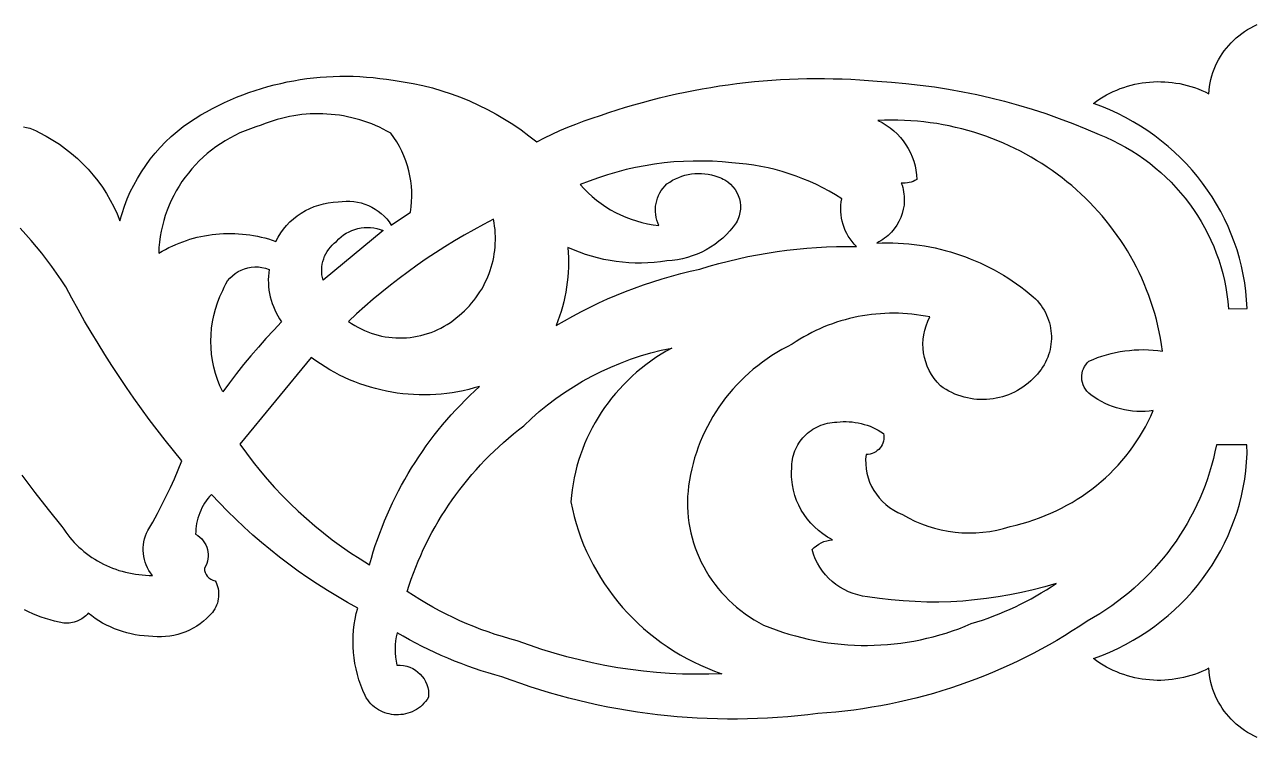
# Model space of a CAD drawing. Extents: x 3705 to 4265, y -775 to -720.
# Drawn here: x 3796.7 to 3888.8, y -774 to -720.7 of the extents above; entities that cross this region are included whole.
import ezdxf

# ---------------------------------------------------------------- set-up
doc = ezdxf.new("R2010")
doc.units = 0
doc.layers.add('CADRE', color=1, linetype='CONTINUOUS')

msp = doc.modelspace()

# ---------------------------------------------------------------- linework, layer by layer
at = {"layer": 'CADRE'}
for points in [[(3796.649, -728.389), (3796.895, -728.429), (3797.139, -728.49), (3797.379, -728.572), (3797.613, -728.675), (3797.84, -728.801), (3798.357, -729.073), (3798.858, -729.367), (3799.342, -729.682), (3799.81, -730.018), (3800.26, -730.374), (3800.692, -730.749), (3801.105, -731.143), (3801.498, -731.555), (3801.871, -731.984), (3802.224, -732.43), (3802.555, -732.891), (3802.864, -733.367), (3803.15, -733.858), (3803.413, -734.363), (3803.652, -734.881), (3803.867, -735.411), (3804.025, -734.856), (3804.208, -734.311), (3804.415, -733.776), (3804.645, -733.251), (3804.899, -732.737), (3805.175, -732.235), (3805.473, -731.746), (3805.793, -731.27), (3806.133, -730.808), (3806.495, -730.36), (3806.876, -729.928), (3807.278, -729.512), (3807.698, -729.112), (3808.137, -728.73), (3808.595, -728.366), (3809.07, -728.02), (3809.492, -727.752), (3809.919, -727.494), (3810.352, -727.248), (3810.789, -727.011), (3811.232, -726.786), (3811.68, -726.571), (3812.132, -726.367), (3812.589, -726.174), (3813.05, -725.991), (3813.514, -725.82), (3813.983, -725.66), (3814.455, -725.51), (3814.93, -725.372), (3815.409, -725.245), (3815.89, -725.129), (3816.374, -725.024), (3816.86, -724.93), (3817.349, -724.848), (3817.839, -724.777), (3818.332, -724.717), (3818.826, -724.669), (3819.321, -724.632), (3819.818, -724.607), (3820.316, -724.593), (3820.814, -724.591), (3821.313, -724.6), (3821.812, -724.621), (3822.311, -724.654), (3822.811, -724.699), (3823.31, -724.755), (3823.808, -724.823), (3824.306, -724.903), (3825.046, -725.008), (3825.779, -725.139), (3826.506, -725.295), (3827.225, -725.476), (3827.936, -725.683), (3828.638, -725.913), (3829.33, -726.169), (3830.013, -726.448), (3830.684, -726.75), (3831.344, -727.076), (3831.992, -727.426), (3832.626, -727.798), (3833.248, -728.193), (3833.854, -728.61), (3834.446, -729.049), (3835.023, -729.509), (3835.596, -729.214), (3836.176, -728.932), (3836.763, -728.664), (3837.357, -728.41), (3837.956, -728.169), (3838.562, -727.943), (3839.173, -727.731), (3839.789, -727.533), (3840.411, -727.32), (3841.036, -727.116), (3841.663, -726.92), (3842.292, -726.732), (3842.923, -726.553), (3843.557, -726.383), (3844.193, -726.221), (3844.831, -726.067), (3845.47, -725.922), (3846.112, -725.786), (3846.755, -725.658), (3847.399, -725.538), (3848.045, -725.427), (3848.693, -725.325), (3849.342, -725.231), (3849.992, -725.146), (3850.643, -725.07), (3851.296, -725.002), (3851.949, -724.943), (3852.603, -724.892), (3853.258, -724.85), (3853.914, -724.817), (3854.57, -724.793), (3855.227, -724.777), (3855.884, -724.769), (3856.541, -724.771), (3857.199, -724.781), (3857.857, -724.8), (3858.515, -724.828), (3859.172, -724.864), (3859.83, -724.91), (3860.487, -724.964), (3861.561, -725.036), (3862.632, -725.132), (3863.699, -725.253), (3864.763, -725.397), (3865.822, -725.564), (3866.877, -725.755), (3867.926, -725.97), (3868.97, -726.208), (3870.008, -726.469), (3871.039, -726.754), (3872.064, -727.061), (3873.081, -727.392), (3874.091, -727.745), (3875.093, -728.121), (3876.086, -728.52), (3877.071, -728.941), (3877.583, -729.158), (3878.084, -729.391), (3878.574, -729.639), (3879.053, -729.903), (3879.521, -730.183), (3879.977, -730.476), (3880.42, -730.784), (3880.852, -731.106), (3881.27, -731.441), (3881.676, -731.79), (3882.068, -732.151), (3882.447, -732.524), (3882.812, -732.91), (3883.163, -733.307), (3883.499, -733.715), (3883.821, -734.134), (3884.128, -734.563), (3884.419, -735.002), (3884.695, -735.451), (3884.955, -735.909), (3885.199, -736.376), (3885.427, -736.851), (3885.638, -737.334), (3885.832, -737.826), (3886.009, -738.324), (3886.168, -738.829), (3886.31, -739.341), (3886.433, -739.859), (3886.538, -740.383), (3886.624, -740.912), (3886.691, -741.446), (3886.739, -741.985), (3888.136, -741.961), (3888.1, -741.317), (3888.039, -740.678), (3887.954, -740.045), (3887.845, -739.419), (3887.713, -738.8), (3887.557, -738.188), (3887.378, -737.584), (3887.177, -736.989), (3886.954, -736.403), (3886.71, -735.826), (3886.444, -735.259), (3886.157, -734.703), (3885.85, -734.159), (3885.522, -733.626), (3885.175, -733.105), (3884.809, -732.597), (3884.424, -732.102), (3884.02, -731.621), (3883.599, -731.154), (3883.159, -730.702), (3882.702, -730.265), (3882.229, -729.844), (3881.738, -729.44), (3881.232, -729.052), (3880.71, -728.682), (3880.172, -728.33), (3879.62, -727.997), (3879.053, -727.682), (3878.471, -727.387), (3877.876, -727.112), (3877.268, -726.857), (3876.646, -726.624), (3876.881, -726.454), (3877.12, -726.293), (3877.364, -726.141), (3877.613, -725.999), (3877.866, -725.867), (3878.123, -725.743), (3878.383, -725.629), (3878.647, -725.524), (3878.914, -725.429), (3879.184, -725.344), (3879.456, -725.268), (3879.73, -725.201), (3880.006, -725.144), (3880.285, -725.096), (3880.564, -725.058), (3880.845, -725.03), (3881.126, -725.011), (3881.408, -725.002), (3881.69, -725.003), (3881.973, -725.013), (3882.255, -725.033), (3882.537, -725.063), (3882.817, -725.103), (3883.097, -725.152), (3883.376, -725.212), (3883.652, -725.281), (3883.927, -725.36), (3884.2, -725.449), (3884.47, -725.547), (3884.738, -725.656), (3885.002, -725.775), (3885.263, -725.903), (3885.285, -725.63), (3885.318, -725.361), (3885.364, -725.095), (3885.422, -724.833), (3885.491, -724.575), (3885.571, -724.322), (3885.663, -724.073), (3885.765, -723.83), (3885.878, -723.592), (3886.001, -723.36), (3886.134, -723.133), (3886.276, -722.913), (3886.428, -722.699), (3886.589, -722.492), (3886.759, -722.292), (3886.938, -722.099), (3887.125, -721.914), (3887.32, -721.736), (3887.522, -721.567), (3887.733, -721.406), (3887.95, -721.254), (3888.175, -721.11), (3888.407, -720.976), (3888.644, -720.851), (3888.889, -720.736)], [(3796.546, -754.428), (3797.518, -755.72), (3798.513, -756.997), (3799.531, -758.257), (3799.668, -758.47), (3799.812, -758.677), (3799.962, -758.879), (3800.118, -759.075), (3800.281, -759.265), (3800.449, -759.45), (3800.623, -759.629), (3800.803, -759.802), (3800.987, -759.968), (3801.177, -760.129), (3801.372, -760.284), (3801.572, -760.432), (3801.776, -760.573), (3801.985, -760.709), (3802.198, -760.837), (3802.416, -760.959), (3802.637, -761.074), (3802.862, -761.182), (3803.09, -761.283), (3803.322, -761.377), (3803.557, -761.464), (3803.795, -761.543), (3804.036, -761.616), (3804.28, -761.68), (3804.526, -761.737), (3804.775, -761.787), (3805.026, -761.828), (3805.279, -761.862), (3805.533, -761.888), (3805.79, -761.906), (3806.047, -761.916), (3806.306, -761.917), (3806.165, -761.734), (3806.04, -761.543), (3805.93, -761.346), (3805.835, -761.142), (3805.757, -760.934), (3805.695, -760.721), (3805.648, -760.505), (3805.618, -760.286), (3805.604, -760.066), (3805.606, -759.846), (3805.625, -759.625), (3805.66, -759.406), (3805.711, -759.189), (3805.779, -758.974), (3805.864, -758.763), (3805.966, -758.557), (3806.328, -757.929), (3806.677, -757.294), (3807.012, -756.652), (3807.334, -756.004), (3807.642, -755.35), (3807.937, -754.69), (3808.218, -754.024), (3808.485, -753.353), (3807.865, -752.59), (3807.255, -751.821), (3806.655, -751.044), (3806.065, -750.259), (3805.485, -749.468), (3804.916, -748.67), (3804.358, -747.866), (3803.81, -747.054), (3803.273, -746.236), (3802.746, -745.411), (3802.23, -744.58), (3801.725, -743.743), (3801.231, -742.899), (3800.747, -742.049), (3800.275, -741.194), (3799.814, -740.332), (3799.475, -739.819), (3799.126, -739.312), (3798.767, -738.813), (3798.398, -738.32), (3798.02, -737.835), (3797.632, -737.357), (3797.235, -736.886), (3796.829, -736.423), (3796.414, -735.967)], [(3888.889, -774.033), (3888.644, -773.918), (3888.407, -773.793), (3888.175, -773.659), (3887.95, -773.516), (3887.733, -773.364), (3887.522, -773.203), (3887.32, -773.033), (3887.125, -772.856), (3886.938, -772.671), (3886.759, -772.478), (3886.589, -772.278), (3886.428, -772.07), (3886.276, -771.857), (3886.134, -771.636), (3886.001, -771.41), (3885.878, -771.177), (3885.765, -770.939), (3885.663, -770.696), (3885.571, -770.448), (3885.491, -770.194), (3885.422, -769.937), (3885.364, -769.675), (3885.318, -769.409), (3885.285, -769.139), (3885.263, -768.866), (3885.002, -768.995), (3884.738, -769.113), (3884.47, -769.222), (3884.2, -769.321), (3883.927, -769.41), (3883.652, -769.489), (3883.376, -769.558), (3883.097, -769.617), (3882.817, -769.667), (3882.537, -769.706), (3882.255, -769.736), (3881.973, -769.756), (3881.69, -769.767), (3881.408, -769.767), (3881.126, -769.758), (3880.845, -769.74), (3880.564, -769.711), (3880.285, -769.673), (3880.006, -769.626), (3879.73, -769.569), (3879.456, -769.502), (3879.184, -769.426), (3878.914, -769.34), (3878.647, -769.245), (3878.383, -769.14), (3878.123, -769.026), (3877.866, -768.903), (3877.613, -768.77), (3877.364, -768.628), (3877.12, -768.477), (3876.881, -768.316), (3876.646, -768.146), (3877.268, -767.912), (3877.876, -767.658), (3878.471, -767.383), (3879.053, -767.088), (3879.62, -766.773), (3880.172, -766.439), (3880.71, -766.087), (3881.232, -765.717), (3881.738, -765.33), (3882.229, -764.925), (3882.702, -764.504), (3883.159, -764.068), (3883.599, -763.616), (3884.02, -763.149), (3884.424, -762.668), (3884.809, -762.173), (3885.175, -761.665), (3885.522, -761.144), (3885.85, -760.611), (3886.157, -760.066), (3886.444, -759.51), (3886.71, -758.944), (3886.954, -758.367), (3887.177, -757.781), (3887.378, -757.185), (3887.557, -756.582), (3887.713, -755.97), (3887.845, -755.35), (3887.954, -754.724), (3888.039, -754.091), (3888.1, -753.453), (3888.136, -752.808), (3888.122, -752.158), (3885.835, -752.158), (3885.73, -752.677), (3885.609, -753.191), (3885.475, -753.701), (3885.327, -754.205), (3885.165, -754.704), (3884.989, -755.198), (3884.8, -755.686), (3884.597, -756.168), (3884.381, -756.644), (3884.153, -757.113), (3883.911, -757.576), (3883.657, -758.032), (3883.39, -758.481), (3883.111, -758.922), (3882.82, -759.356), (3882.517, -759.782), (3882.202, -760.2), (3881.875, -760.609), (3881.537, -761.01), (3881.188, -761.403), (3880.828, -761.786), (3880.456, -762.16), (3880.074, -762.524), (3879.682, -762.879), (3879.279, -763.224), (3878.866, -763.558), (3878.443, -763.882), (3878.01, -764.196), (3877.567, -764.498), (3877.115, -764.79), (3876.653, -765.069), (3876.182, -765.338), (3875.623, -765.712), (3875.058, -766.077), (3874.487, -766.432), (3873.91, -766.777), (3873.328, -767.112), (3872.74, -767.437), (3872.147, -767.753), (3871.549, -768.058), (3870.947, -768.353), (3870.339, -768.638), (3869.727, -768.913), (3869.11, -769.178), (3868.489, -769.432), (3867.863, -769.677), (3867.234, -769.91), (3866.6, -770.134), (3865.963, -770.347), (3865.322, -770.549), (3864.677, -770.741), (3864.029, -770.922), (3863.378, -771.093), (3862.723, -771.253), (3862.066, -771.402), (3861.406, -771.541), (3860.743, -771.668), (3860.077, -771.785), (3859.409, -771.891), (3858.739, -771.986), (3858.066, -772.069), (3857.392, -772.142), (3856.715, -772.204), (3856.037, -772.254), (3855.288, -772.346), (3854.538, -772.427), (3853.788, -772.495), (3853.037, -772.553), (3852.286, -772.598), (3851.535, -772.632), (3850.783, -772.655), (3850.032, -772.665), (3849.281, -772.665), (3848.531, -772.652), (3847.781, -772.629), (3847.032, -772.593), (3846.284, -772.547), (3845.537, -772.488), (3844.791, -772.419), (3844.046, -772.338), (3843.303, -772.245), (3842.561, -772.141), (3841.821, -772.026), (3841.083, -771.899), (3840.346, -771.761), (3839.612, -771.612), (3838.88, -771.452), (3838.151, -771.28), (3837.424, -771.096), (3836.7, -770.902), (3835.979, -770.696), (3835.26, -770.479), (3834.545, -770.251), (3833.833, -770.012), (3833.124, -769.761), (3832.419, -769.499), (3831.904, -769.357), (3831.391, -769.206), (3830.882, -769.047), (3830.375, -768.878), (3829.872, -768.702), (3829.372, -768.516), (3828.876, -768.323), (3828.384, -768.12), (3827.895, -767.91), (3827.41, -767.691), (3826.929, -767.464), (3826.453, -767.228), (3825.98, -766.985), (3825.512, -766.733), (3825.048, -766.473), (3824.589, -766.205), (3824.525, -766.506), (3824.479, -766.808), (3824.45, -767.112), (3824.438, -767.417), (3824.444, -767.722), (3824.468, -768.026), (3824.508, -768.329), (3824.567, -768.631), (3824.822, -768.632), (3825.07, -768.659), (3825.309, -768.712), (3825.537, -768.789), (3825.754, -768.888), (3825.957, -769.007), (3826.146, -769.146), (3826.318, -769.303), (3826.473, -769.476), (3826.608, -769.665), (3826.723, -769.866), (3826.816, -770.08), (3826.885, -770.304), (3826.929, -770.538), (3826.947, -770.779), (3826.937, -771.025), (3826.833, -771.19), (3826.72, -771.344), (3826.598, -771.486), (3826.468, -771.618), (3826.331, -771.738), (3826.188, -771.848), (3826.038, -771.947), (3825.883, -772.034), (3825.724, -772.111), (3825.56, -772.177), (3825.393, -772.232), (3825.223, -772.276), (3825.05, -772.31), (3824.876, -772.332), (3824.702, -772.344), (3824.527, -772.345), (3824.352, -772.335), (3824.178, -772.314), (3824.005, -772.283), (3823.835, -772.241), (3823.668, -772.188), (3823.504, -772.124), (3823.344, -772.05), (3823.189, -771.965), (3823.039, -771.87), (3822.895, -771.763), (3822.758, -771.647), (3822.628, -771.519), (3822.505, -771.381), (3822.392, -771.232), (3822.287, -771.073), (3822.192, -770.904), (3822.021, -770.515), (3821.869, -770.122), (3821.734, -769.723), (3821.618, -769.321), (3821.519, -768.914), (3821.439, -768.505), (3821.377, -768.092), (3821.333, -767.678), (3821.308, -767.263), (3821.3, -766.846), (3821.311, -766.429), (3821.341, -766.013), (3821.389, -765.597), (3821.455, -765.183), (3821.54, -764.771), (3821.644, -764.361), (3820.877, -763.938), (3820.121, -763.5), (3819.375, -763.047), (3818.639, -762.579), (3817.914, -762.096), (3817.2, -761.598), (3816.497, -761.087), (3815.806, -760.561), (3815.126, -760.021), (3814.458, -759.467), (3813.801, -758.9), (3813.158, -758.32), (3812.526, -757.726), (3811.908, -757.119), (3811.302, -756.499), (3810.709, -755.866), (3810.57, -756.022), (3810.44, -756.183), (3810.317, -756.35), (3810.203, -756.521), (3810.097, -756.696), (3810, -756.876), (3809.911, -757.06), (3809.832, -757.248), (3809.761, -757.439), (3809.699, -757.633), (3809.647, -757.829), (3809.604, -758.028), (3809.571, -758.229), (3809.547, -758.432), (3809.533, -758.637), (3809.528, -758.843), (3809.694, -758.946), (3809.844, -759.063), (3809.98, -759.192), (3810.099, -759.332), (3810.203, -759.481), (3810.29, -759.639), (3810.36, -759.804), (3810.413, -759.975), (3810.449, -760.149), (3810.467, -760.327), (3810.467, -760.506), (3810.448, -760.685), (3810.411, -760.863), (3810.354, -761.038), (3810.278, -761.21), (3810.181, -761.376), (3810.183, -761.462), (3810.192, -761.546), (3810.209, -761.628), (3810.234, -761.707), (3810.303, -761.856), (3810.398, -761.99), (3810.515, -762.106), (3810.653, -762.201), (3810.808, -762.272), (3810.891, -762.297), (3810.978, -762.315), (3811.051, -762.46), (3811.113, -762.608), (3811.162, -762.758), (3811.201, -762.911), (3811.228, -763.065), (3811.243, -763.22), (3811.247, -763.376), (3811.24, -763.531), (3811.221, -763.685), (3811.191, -763.838), (3811.15, -763.989), (3811.097, -764.137), (3811.034, -764.282), (3810.959, -764.422), (3810.873, -764.559), (3810.777, -764.69), (3810.57, -764.926), (3810.35, -765.148), (3810.118, -765.354), (3809.873, -765.545), (3809.617, -765.719), (3809.351, -765.878), (3809.076, -766.019), (3808.793, -766.143), (3808.502, -766.25), (3808.204, -766.34), (3807.901, -766.411), (3807.593, -766.463), (3807.281, -766.497), (3806.965, -766.511), (3806.648, -766.506), (3806.329, -766.481), (3805.998, -766.471), (3805.669, -766.447), (3805.342, -766.409), (3805.018, -766.358), (3804.698, -766.294), (3804.381, -766.216), (3804.067, -766.125), (3803.759, -766.022), (3803.455, -765.906), (3803.156, -765.777), (3802.864, -765.636), (3802.577, -765.482), (3802.297, -765.317), (3802.024, -765.139), (3801.758, -764.95), (3801.501, -764.749), (3801.414, -764.844), (3801.323, -764.933), (3801.226, -765.017), (3801.125, -765.094), (3801.02, -765.164), (3800.91, -765.228), (3800.681, -765.337), (3800.44, -765.417), (3800.316, -765.447), (3800.19, -765.469), (3800.062, -765.484), (3799.933, -765.491), (3799.803, -765.491), (3799.672, -765.483), (3799.326, -765.416), (3798.985, -765.338), (3798.648, -765.249), (3798.316, -765.149), (3797.989, -765.038), (3797.667, -764.916), (3797.351, -764.784), (3797.041, -764.641), (3796.737, -764.488)]]:
    msp.add_lwpolyline(points, dxfattribs=at)
for points in [[(3825.579, -734.759), (3825.635, -734.368), (3825.671, -733.977), (3825.686, -733.586), (3825.681, -733.196), (3825.656, -732.808), (3825.611, -732.422), (3825.547, -732.039), (3825.463, -731.66), (3825.36, -731.286), (3825.237, -730.916), (3825.096, -730.553), (3824.936, -730.196), (3824.757, -729.846), (3824.56, -729.505), (3824.344, -729.172), (3824.111, -728.849), (3823.833, -728.694), (3823.552, -728.548), (3823.268, -728.411), (3822.98, -728.283), (3822.689, -728.163), (3822.396, -728.052), (3822.099, -727.949), (3821.801, -727.856), (3821.5, -727.771), (3821.197, -727.695), (3820.892, -727.627), (3820.585, -727.569), (3820.278, -727.519), (3819.968, -727.478), (3819.658, -727.446), (3819.348, -727.422), (3819.036, -727.408), (3818.724, -727.402), (3818.413, -727.405), (3818.101, -727.417), (3817.789, -727.438), (3817.478, -727.468), (3817.167, -727.507), (3816.858, -727.554), (3816.549, -727.611), (3816.242, -727.676), (3815.936, -727.751), (3815.632, -727.834), (3815.33, -727.927), (3815.03, -728.028), (3814.732, -728.139), (3814.437, -728.258), (3814.025, -728.382), (3813.621, -728.52), (3813.225, -728.673), (3812.839, -728.841), (3812.461, -729.022), (3812.092, -729.217), (3811.734, -729.425), (3811.385, -729.646), (3811.046, -729.88), (3810.718, -730.125), (3810.401, -730.383), (3810.094, -730.651), (3809.8, -730.931), (3809.517, -731.221), (3809.246, -731.522), (3808.987, -731.832), (3808.741, -732.151), (3808.508, -732.48), (3808.288, -732.818), (3808.081, -733.164), (3807.889, -733.518), (3807.71, -733.879), (3807.546, -734.248), (3807.397, -734.623), (3807.262, -735.005), (3807.143, -735.393), (3807.04, -735.787), (3806.952, -736.186), (3806.881, -736.59), (3806.826, -736.999), (3806.788, -737.412), (3806.768, -737.829), (3807.015, -737.684), (3807.266, -737.546), (3807.52, -737.415), (3807.777, -737.292), (3808.038, -737.177), (3808.3, -737.069), (3808.566, -736.968), (3808.834, -736.875), (3809.104, -736.789), (3809.376, -736.712), (3809.649, -736.641), (3809.925, -736.578), (3810.202, -736.523), (3810.481, -736.476), (3810.76, -736.436), (3811.041, -736.403), (3811.322, -736.379), (3811.604, -736.362), (3811.887, -736.353), (3812.17, -736.351), (3812.453, -736.358), (3812.736, -736.372), (3813.019, -736.394), (3813.301, -736.423), (3813.583, -736.461), (3813.864, -736.506), (3814.145, -736.559), (3814.424, -736.62), (3814.702, -736.689), (3814.978, -736.766), (3815.253, -736.851), (3815.526, -736.944), (3815.697, -736.621), (3815.888, -736.313), (3816.1, -736.021), (3816.331, -735.746), (3816.579, -735.488), (3816.845, -735.248), (3817.127, -735.027), (3817.423, -734.825), (3817.733, -734.643), (3818.055, -734.482), (3818.389, -734.343), (3818.733, -734.225), (3819.086, -734.131), (3819.447, -734.06), (3819.815, -734.014), (3820.189, -733.992), (3820.482, -733.952), (3820.775, -733.934), (3821.065, -733.937), (3821.353, -733.962), (3821.636, -734.007), (3821.914, -734.072), (3822.185, -734.157), (3822.449, -734.261), (3822.704, -734.383), (3822.95, -734.524), (3823.184, -734.682), (3823.407, -734.858), (3823.616, -735.05), (3823.811, -735.258), (3823.991, -735.482), (3824.154, -735.721)], [(3881.807, -745.143), (3881.738, -744.665), (3881.658, -744.19), (3881.567, -743.72), (3881.465, -743.255), (3881.351, -742.794), (3881.227, -742.337), (3881.091, -741.885), (3880.946, -741.438), (3880.79, -740.997), (3880.623, -740.56), (3880.447, -740.128), (3880.26, -739.702), (3880.064, -739.281), (3879.858, -738.865), (3879.642, -738.456), (3879.417, -738.052), (3879.183, -737.654), (3878.94, -737.263), (3878.687, -736.877), (3878.426, -736.498), (3878.157, -736.125), (3877.879, -735.759), (3877.592, -735.399), (3877.298, -735.046), (3876.995, -734.7), (3876.685, -734.362), (3876.366, -734.03), (3876.041, -733.705), (3875.707, -733.388), (3875.367, -733.079), (3875.019, -732.777), (3874.665, -732.483), (3874.303, -732.197), (3873.935, -731.919), (3873.56, -731.649), (3873.179, -731.387), (3872.792, -731.134), (3872.399, -730.889), (3872, -730.652), (3871.595, -730.425), (3871.184, -730.206), (3870.768, -729.996), (3870.346, -729.796), (3869.92, -729.604), (3869.488, -729.422), (3869.051, -729.25), (3868.61, -729.087), (3868.164, -728.934), (3867.714, -728.79), (3867.259, -728.657), (3866.8, -728.533), (3866.338, -728.42), (3865.871, -728.317), (3865.401, -728.225), (3864.927, -728.143), (3864.45, -728.072), (3863.97, -728.011), (3863.486, -727.962), (3863, -727.924), (3862.511, -727.896), (3862.019, -727.88), (3861.525, -727.876), (3861.028, -727.883), (3860.53, -727.902), (3860.85, -728.067), (3861.156, -728.253), (3861.445, -728.456), (3861.718, -728.678), (3861.973, -728.915), (3862.21, -729.169), (3862.428, -729.436), (3862.627, -729.717), (3862.806, -730.011), (3862.964, -730.315), (3863.1, -730.63), (3863.214, -730.955), (3863.306, -731.287), (3863.374, -731.627), (3863.418, -731.973), (3863.437, -732.325), (3863.305, -732.397), (3863.168, -732.459), (3863.026, -732.509), (3862.881, -732.548), (3862.733, -732.576), (3862.583, -732.592), (3862.432, -732.596), (3862.28, -732.588), (3862.337, -732.751), (3862.385, -732.914), (3862.426, -733.078), (3862.458, -733.243), (3862.482, -733.408), (3862.498, -733.573), (3862.506, -733.737), (3862.507, -733.901), (3862.485, -734.227), (3862.433, -734.548), (3862.352, -734.862), (3862.243, -735.167), (3862.106, -735.462), (3861.942, -735.744), (3861.753, -736.012), (3861.538, -736.263), (3861.421, -736.382), (3861.298, -736.496), (3861.17, -736.606), (3861.035, -736.71), (3860.895, -736.808), (3860.749, -736.901), (3860.598, -736.987), (3860.441, -737.068), (3860.844, -737.055), (3861.246, -737.051), (3861.646, -737.057), (3862.046, -737.073), (3862.445, -737.098), (3862.842, -737.131), (3863.238, -737.175), (3863.632, -737.227), (3864.024, -737.289), (3864.414, -737.359), (3864.802, -737.439), (3865.188, -737.527), (3865.571, -737.624), (3865.951, -737.73), (3866.329, -737.845), (3866.703, -737.969), (3867.074, -738.101), (3867.442, -738.242), (3867.807, -738.392), (3868.168, -738.55), (3868.525, -738.716), (3868.878, -738.891), (3869.227, -739.074), (3869.571, -739.265), (3869.911, -739.465), (3870.247, -739.672), (3870.577, -739.888), (3870.903, -740.112), (3871.223, -740.344), (3871.539, -740.583), (3871.848, -740.831), (3872.152, -741.086), (3872.31, -741.239), (3872.459, -741.398), (3872.597, -741.562), (3872.726, -741.731), (3872.845, -741.905), (3872.954, -742.084), (3873.053, -742.266), (3873.142, -742.452), (3873.222, -742.641), (3873.291, -742.833), (3873.351, -743.028), (3873.401, -743.224), (3873.441, -743.422), (3873.471, -743.622), (3873.491, -743.823), (3873.501, -744.024), (3873.501, -744.226), (3873.492, -744.427), (3873.472, -744.628), (3873.442, -744.828), (3873.403, -745.027), (3873.353, -745.224), (3873.294, -745.419), (3873.224, -745.612), (3873.145, -745.802), (3873.055, -745.989), (3872.955, -746.172), (3872.846, -746.352), (3872.726, -746.527), (3872.596, -746.698), (3872.456, -746.863), (3872.306, -747.024), (3872.134, -747.208), (3871.954, -747.382), (3871.768, -747.546), (3871.574, -747.7), (3871.375, -747.844), (3871.17, -747.978), (3870.96, -748.101), (3870.746, -748.214), (3870.526, -748.317), (3870.303, -748.409), (3870.076, -748.492), (3869.846, -748.563), (3869.613, -748.624), (3869.378, -748.675), (3869.141, -748.715), (3868.902, -748.745), (3868.662, -748.763), (3868.421, -748.772), (3868.18, -748.769), (3867.939, -748.756), (3867.699, -748.731), (3867.459, -748.696), (3867.221, -748.651), (3866.985, -748.594), (3866.75, -748.526), (3866.519, -748.447), (3866.29, -748.357), (3866.064, -748.256), (3865.842, -748.144), (3865.625, -748.021), (3865.412, -747.886), (3865.204, -747.74), (3864.957, -747.475), (3864.736, -747.195), (3864.541, -746.902), (3864.371, -746.597), (3864.227, -746.282), (3864.109, -745.958), (3864.017, -745.627), (3863.952, -745.291), (3863.914, -744.951), (3863.903, -744.609), (3863.919, -744.266), (3863.963, -743.924), (3864.035, -743.585), (3864.135, -743.249), (3864.263, -742.919), (3864.419, -742.597), (3864.084, -742.532), (3863.748, -742.476), (3863.412, -742.428), (3863.075, -742.389), (3862.738, -742.358), (3862.401, -742.336), (3862.064, -742.323), (3861.727, -742.317), (3861.39, -742.32), (3861.054, -742.332), (3860.719, -742.351), (3860.385, -742.379), (3860.051, -742.415), (3859.719, -742.459), (3859.389, -742.512), (3859.059, -742.572), (3858.732, -742.641), (3858.406, -742.718), (3858.083, -742.802), (3857.761, -742.895), (3857.442, -742.996), (3857.126, -743.105), (3856.812, -743.221), (3856.501, -743.346), (3856.193, -743.478), (3855.888, -743.618), (3855.587, -743.766), (3855.289, -743.921), (3854.995, -744.085), (3854.704, -744.256), (3854.418, -744.434), (3854.135, -744.62), (3853.742, -744.82), (3853.356, -745.031), (3852.979, -745.252), (3852.609, -745.484), (3852.249, -745.726), (3851.897, -745.977), (3851.554, -746.239), (3851.22, -746.51), (3850.895, -746.79), (3850.58, -747.079), (3850.274, -747.377), (3849.979, -747.683), (3849.693, -747.998), (3849.417, -748.32), (3849.151, -748.651), (3848.896, -748.988), (3848.651, -749.333), (3848.418, -749.686), (3848.195, -750.045), (3847.984, -750.41), (3847.783, -750.782), (3847.595, -751.16), (3847.418, -751.544), (3847.253, -751.933), (3847.1, -752.328), (3846.959, -752.728), (3846.83, -753.133), (3846.715, -753.542), (3846.611, -753.956), (3846.521, -754.374), (3846.444, -754.796), (3846.38, -755.221), (3846.337, -755.621), (3846.31, -756.019), (3846.298, -756.415), (3846.303, -756.81), (3846.323, -757.203), (3846.358, -757.593), (3846.408, -757.981), (3846.473, -758.365), (3846.553, -758.745), (3846.648, -759.121), (3846.757, -759.493), (3846.879, -759.861), (3847.016, -760.223), (3847.167, -760.579), (3847.331, -760.93), (3847.508, -761.274), (3847.698, -761.612), (3847.902, -761.943), (3848.118, -762.267), (3848.346, -762.582), (3848.587, -762.89), (3848.84, -763.189), (3849.105, -763.48), (3849.381, -763.761), (3849.669, -764.032), (3849.969, -764.294), (3850.279, -764.545), (3850.601, -764.786), (3850.933, -765.016), (3851.275, -765.234), (3851.628, -765.44), (3851.991, -765.634), (3852.459, -765.821), (3852.93, -765.996), (3853.404, -766.159), (3853.881, -766.309), (3854.361, -766.447), (3854.844, -766.573), (3855.33, -766.686), (3855.817, -766.787), (3856.307, -766.876), (3856.798, -766.952), (3857.29, -767.017), (3857.784, -767.069), (3858.278, -767.108), (3858.773, -767.135), (3859.269, -767.151), (3859.765, -767.153), (3860.26, -767.144), (3860.756, -767.122), (3861.25, -767.088), (3861.744, -767.042), (3862.237, -766.983), (3862.729, -766.912), (3863.219, -766.829), (3863.707, -766.734), (3864.193, -766.626), (3864.676, -766.506), (3865.157, -766.374), (3865.636, -766.229), (3866.111, -766.073), (3866.583, -765.904), (3867.051, -765.722), (3867.515, -765.529), (3867.938, -765.397), (3868.358, -765.257), (3868.774, -765.109), (3869.188, -764.954), (3869.598, -764.792), (3870.005, -764.622), (3870.408, -764.445), (3870.808, -764.26), (3871.204, -764.068), (3871.596, -763.869), (3871.984, -763.663), (3872.369, -763.449), (3872.749, -763.228), (3873.125, -763.001), (3873.497, -762.766), (3873.864, -762.524), (3873.007, -762.776), (3872.144, -763.003), (3871.275, -763.204), (3870.402, -763.381), (3869.524, -763.532), (3868.643, -763.658), (3867.758, -763.759), (3866.872, -763.835), (3865.983, -763.885), (3865.093, -763.91), (3864.202, -763.91), (3863.311, -763.884), (3862.42, -763.833), (3861.53, -763.756), (3860.642, -763.654), (3859.756, -763.526), (3859.385, -763.469), (3859.023, -763.386), (3858.672, -763.277), (3858.332, -763.143), (3858.006, -762.987), (3857.694, -762.807), (3857.398, -762.606), (3857.118, -762.385), (3856.855, -762.144), (3856.612, -761.884), (3856.389, -761.607), (3856.187, -761.314), (3856.008, -761.005), (3855.852, -760.681), (3855.721, -760.344), (3855.617, -759.995), (3855.769, -759.84), (3855.935, -759.702), (3856.114, -759.581), (3856.303, -759.478), (3856.502, -759.394), (3856.709, -759.328), (3856.923, -759.282), (3857.142, -759.257), (3856.955, -759.157), (3856.774, -759.051), (3856.426, -758.821), (3856.099, -758.569), (3855.794, -758.298), (3855.51, -758.006), (3855.25, -757.698), (3855.014, -757.372), (3854.802, -757.032), (3854.616, -756.678), (3854.456, -756.312), (3854.323, -755.935), (3854.218, -755.549), (3854.142, -755.154), (3854.095, -754.752), (3854.082, -754.549), (3854.078, -754.345), (3854.081, -754.14), (3854.091, -753.934), (3854.09, -753.76), (3854.098, -753.589), (3854.115, -753.419), (3854.14, -753.252), (3854.174, -753.087), (3854.215, -752.926), (3854.265, -752.768), (3854.322, -752.612), (3854.387, -752.461), (3854.46, -752.313), (3854.539, -752.169), (3854.625, -752.03), (3854.718, -751.894), (3854.817, -751.764), (3854.923, -751.638), (3855.035, -751.517), (3855.152, -751.402), (3855.275, -751.292), (3855.404, -751.188), (3855.537, -751.09), (3855.676, -750.998), (3855.82, -750.912), (3855.967, -750.833), (3856.12, -750.761), (3856.276, -750.696), (3856.437, -750.638), (3856.601, -750.588), (3856.768, -750.545), (3856.939, -750.51), (3857.113, -750.484), (3857.289, -750.465), (3857.469, -750.456), (3857.699, -750.434), (3857.93, -750.423), (3858.16, -750.422), (3858.389, -750.431), (3858.617, -750.45), (3858.844, -750.48), (3859.069, -750.519), (3859.292, -750.567), (3859.512, -750.626), (3859.729, -750.694), (3859.944, -750.771), (3860.154, -750.858), (3860.361, -750.955), (3860.564, -751.06), (3860.762, -751.175), (3860.955, -751.299), (3860.98, -751.45), (3860.987, -751.599), (3860.977, -751.746), (3860.95, -751.888), (3860.907, -752.024), (3860.849, -752.155), (3860.778, -752.278), (3860.693, -752.393), (3860.596, -752.498), (3860.487, -752.593), (3860.368, -752.676), (3860.24, -752.746), (3860.103, -752.803), (3859.958, -752.845), (3859.806, -752.871), (3859.647, -752.88), (3859.628, -753.059), (3859.617, -753.238), (3859.618, -753.593), (3859.65, -753.943), (3859.71, -754.287), (3859.798, -754.623), (3859.914, -754.949), (3860.056, -755.264), (3860.224, -755.567), (3860.416, -755.856), (3860.632, -756.129), (3860.87, -756.386), (3861.13, -756.623), (3861.411, -756.841), (3861.712, -757.038), (3862.033, -757.211), (3862.2, -757.288), (3862.371, -757.36), (3862.829, -757.619), (3863.299, -757.853), (3863.78, -758.059), (3864.27, -758.239), (3864.767, -758.392), (3865.272, -758.517), (3865.782, -758.616), (3866.297, -758.687), (3866.815, -758.731), (3867.335, -758.747), (3867.856, -758.735), (3868.377, -758.695), (3868.896, -758.628), (3869.413, -758.532), (3869.925, -758.408), (3870.432, -758.256), (3870.881, -758.153), (3871.325, -758.038), (3871.763, -757.91), (3872.196, -757.77), (3872.623, -757.618), (3873.044, -757.454), (3873.459, -757.278), (3873.867, -757.09), (3874.269, -756.891), (3874.664, -756.681), (3875.052, -756.459), (3875.432, -756.227), (3875.804, -755.984), (3876.169, -755.731), (3876.526, -755.467), (3876.874, -755.193), (3877.214, -754.91), (3877.545, -754.616), (3877.867, -754.314), (3878.18, -754.001), (3878.483, -753.68), (3878.776, -753.35), (3879.059, -753.011), (3879.333, -752.663), (3879.595, -752.307), (3879.847, -751.943), (3880.089, -751.57), (3880.318, -751.19), (3880.537, -750.803), (3880.744, -750.408), (3880.939, -750.005), (3881.122, -749.596), (3880.811, -749.635), (3880.501, -749.658), (3880.19, -749.665), (3879.881, -749.658), (3879.573, -749.635), (3879.267, -749.597), (3878.964, -749.544), (3878.665, -749.477), (3878.369, -749.395), (3878.078, -749.298), (3877.792, -749.187), (3877.511, -749.062), (3877.237, -748.923), (3876.97, -748.771), (3876.71, -748.604), (3876.458, -748.424), (3876.299, -748.294), (3876.162, -748.152), (3876.046, -748), (3875.951, -747.84), (3875.877, -747.673), (3875.823, -747.502), (3875.789, -747.327), (3875.774, -747.151), (3875.777, -746.976), (3875.8, -746.803), (3875.84, -746.633), (3875.898, -746.469), (3875.973, -746.312), (3876.065, -746.165), (3876.174, -746.028), (3876.298, -745.903), (3876.623, -745.766), (3876.952, -745.64), (3877.285, -745.526), (3877.621, -745.424), (3877.961, -745.333), (3878.303, -745.255), (3878.648, -745.189), (3878.995, -745.135), (3879.344, -745.093), (3879.694, -745.063), (3880.046, -745.046), (3880.398, -745.04), (3880.75, -745.047), (3881.103, -745.067), (3881.455, -745.099)], [(3857.835, -733.756), (3857.372, -733.467), (3856.899, -733.194), (3856.418, -732.937), (3855.93, -732.695), (3855.434, -732.469), (3854.931, -732.259), (3854.422, -732.065), (3853.906, -731.888), (3853.385, -731.726), (3852.858, -731.582), (3852.327, -731.454), (3851.791, -731.342), (3851.251, -731.248), (3850.707, -731.171), (3850.16, -731.111), (3849.611, -731.068), (3848.887, -731.001), (3848.162, -730.957), (3847.438, -730.936), (3846.714, -730.938), (3845.991, -730.962), (3845.27, -731.009), (3844.551, -731.079), (3843.836, -731.171), (3843.123, -731.285), (3842.415, -731.421), (3841.711, -731.58), (3841.013, -731.76), (3840.32, -731.963), (3839.633, -732.187), (3838.953, -732.433), (3838.281, -732.702), (3838.566, -733.015), (3838.866, -733.314), (3839.178, -733.597), (3839.503, -733.865), (3839.841, -734.118), (3840.19, -734.354), (3840.549, -734.574), (3840.919, -734.777), (3841.298, -734.963), (3841.686, -735.131), (3842.082, -735.282), (3842.486, -735.415), (3842.896, -735.529), (3843.313, -735.625), (3843.736, -735.701), (3844.164, -735.758), (3844.077, -735.559), (3844.007, -735.355), (3843.955, -735.149), (3843.92, -734.941), (3843.902, -734.732), (3843.9, -734.524), (3843.915, -734.316), (3843.947, -734.11), (3843.994, -733.908), (3844.057, -733.709), (3844.137, -733.515), (3844.231, -733.326), (3844.342, -733.144), (3844.467, -732.97), (3844.607, -732.805), (3844.763, -732.649), (3844.971, -732.505), (3845.187, -732.376), (3845.41, -732.261), (3845.639, -732.161), (3845.873, -732.075), (3846.111, -732.004), (3846.353, -731.947), (3846.598, -731.906), (3846.846, -731.879), (3847.095, -731.868), (3847.344, -731.871), (3847.593, -731.891), (3847.842, -731.925), (3848.089, -731.975), (3848.334, -732.041), (3848.576, -732.122), (3848.711, -732.17), (3848.841, -732.224), (3848.966, -732.285), (3849.087, -732.351), (3849.311, -732.502), (3849.514, -732.673), (3849.695, -732.863), (3849.852, -733.07), (3849.985, -733.291), (3850.092, -733.524), (3850.174, -733.766), (3850.228, -734.016), (3850.255, -734.271), (3850.252, -734.529), (3850.22, -734.788), (3850.193, -734.917), (3850.158, -735.046), (3850.115, -735.173), (3850.064, -735.3), (3850.005, -735.424), (3849.937, -735.547), (3849.712, -735.858), (3849.469, -736.152), (3849.21, -736.431), (3848.936, -736.694), (3848.647, -736.94), (3848.345, -737.168), (3848.03, -737.379), (3847.703, -737.571), (3847.365, -737.744), (3847.016, -737.899), (3846.659, -738.033), (3846.293, -738.148), (3845.92, -738.241), (3845.539, -738.314), (3845.154, -738.365), (3844.763, -738.393), (3844.29, -738.463), (3843.816, -738.514), (3843.341, -738.548), (3842.866, -738.564), (3842.391, -738.562), (3841.918, -738.543), (3841.445, -738.506), (3840.975, -738.452), (3840.508, -738.38), (3840.043, -738.291), (3839.582, -738.184), (3839.125, -738.061), (3838.672, -737.92), (3838.225, -737.762), (3837.784, -737.587), (3837.348, -737.395), (3837.376, -737.768), (3837.394, -738.142), (3837.4, -738.515), (3837.394, -738.887), (3837.378, -739.259), (3837.351, -739.63), (3837.313, -740), (3837.263, -740.369), (3837.203, -740.737), (3837.132, -741.102), (3837.05, -741.466), (3836.957, -741.827), (3836.853, -742.186), (3836.738, -742.542), (3836.613, -742.895), (3836.477, -743.245), (3837.1, -742.879), (3837.73, -742.526), (3838.368, -742.186), (3839.013, -741.859), (3839.665, -741.547), (3840.323, -741.247), (3840.988, -740.962), (3841.658, -740.69), (3842.335, -740.433), (3843.017, -740.189), (3843.704, -739.959), (3844.397, -739.744), (3845.094, -739.543), (3845.796, -739.356), (3846.503, -739.184), (3847.214, -739.026), (3847.924, -738.809), (3848.639, -738.606), (3849.357, -738.419), (3850.078, -738.246), (3850.803, -738.088), (3851.531, -737.945), (3852.262, -737.816), (3852.996, -737.703), (3853.731, -737.605), (3854.469, -737.522), (3855.209, -737.453), (3855.95, -737.4), (3856.692, -737.362), (3857.436, -737.339), (3858.18, -737.332), (3858.925, -737.339), (3858.754, -737.156), (3858.597, -736.965), (3858.452, -736.766), (3858.32, -736.56), (3858.202, -736.347), (3858.097, -736.128), (3858.006, -735.904), (3857.929, -735.676), (3857.866, -735.443), (3857.817, -735.207), (3857.783, -734.969), (3857.763, -734.728), (3857.759, -734.486), (3857.769, -734.242), (3857.794, -733.999)], [(3819.056, -739.853), (3819.007, -739.65), (3818.974, -739.447), (3818.956, -739.243), (3818.955, -739.04), (3818.969, -738.839), (3818.997, -738.639), (3819.041, -738.443), (3819.1, -738.251), (3819.172, -738.063), (3819.259, -737.88), (3819.359, -737.704), (3819.473, -737.535), (3819.6, -737.374), (3819.74, -737.221), (3819.893, -737.077), (3820.058, -736.944), (3820.224, -736.767), (3820.403, -736.606), (3820.592, -736.461), (3820.791, -736.333), (3820.999, -736.22), (3821.215, -736.125), (3821.437, -736.046), (3821.664, -735.984), (3821.896, -735.94), (3822.131, -735.914), (3822.368, -735.906), (3822.606, -735.916), (3822.844, -735.944), (3823.08, -735.991), (3823.314, -736.057), (3823.544, -736.143)], [(3831.792, -735.287), (3831.051, -735.675), (3830.318, -736.075), (3829.593, -736.487), (3828.875, -736.912), (3828.166, -737.349), (3827.465, -737.798), (3826.773, -738.259), (3826.089, -738.732), (3825.415, -739.217), (3824.749, -739.713), (3824.092, -740.221), (3823.445, -740.74), (3822.807, -741.271), (3822.179, -741.813), (3821.561, -742.365), (3820.953, -742.929), (3821.182, -743.087), (3821.417, -743.234), (3821.656, -743.371), (3821.9, -743.496), (3822.148, -743.611), (3822.399, -743.715), (3822.654, -743.808), (3822.911, -743.89), (3823.171, -743.962), (3823.433, -744.022), (3823.697, -744.073), (3823.963, -744.112), (3824.229, -744.141), (3824.496, -744.159), (3824.764, -744.166), (3825.031, -744.162), (3825.298, -744.148), (3825.565, -744.124), (3825.83, -744.088), (3826.094, -744.042), (3826.356, -743.986), (3826.616, -743.918), (3826.873, -743.841), (3827.127, -743.752), (3827.378, -743.653), (3827.626, -743.544), (3827.869, -743.424), (3828.108, -743.293), (3828.343, -743.152), (3828.572, -743), (3828.796, -742.838), (3829.014, -742.666), (3829.224, -742.497), (3829.426, -742.322), (3829.621, -742.141), (3829.809, -741.954), (3829.989, -741.762), (3830.162, -741.565), (3830.327, -741.363), (3830.485, -741.156), (3830.635, -740.944), (3830.778, -740.728), (3830.913, -740.508), (3831.039, -740.283), (3831.158, -740.055), (3831.269, -739.824), (3831.371, -739.589), (3831.466, -739.351), (3831.552, -739.11), (3831.629, -738.866), (3831.698, -738.62), (3831.759, -738.372), (3831.811, -738.121), (3831.854, -737.869), (3831.889, -737.615), (3831.915, -737.359), (3831.931, -737.102), (3831.939, -736.844), (3831.938, -736.586), (3831.927, -736.326), (3831.908, -736.067), (3831.879, -735.807), (3831.84, -735.547)], [(3815.955, -742.959), (3815.364, -743.577), (3814.785, -744.206), (3814.218, -744.847), (3813.662, -745.498), (3813.118, -746.159), (3812.585, -746.83), (3812.064, -747.51), (3811.553, -748.198), (3811.345, -747.745), (3811.166, -747.283), (3811.013, -746.815), (3810.889, -746.341), (3810.792, -745.862), (3810.723, -745.38), (3810.682, -744.896), (3810.668, -744.41), (3810.682, -743.925), (3810.723, -743.441), (3810.792, -742.959), (3810.889, -742.48), (3811.013, -742.006), (3811.166, -741.537), (3811.345, -741.076), (3811.553, -740.622), (3811.65, -740.365), (3811.773, -740.125), (3811.919, -739.903), (3812.087, -739.699), (3812.273, -739.515), (3812.477, -739.351), (3812.696, -739.209), (3812.928, -739.089), (3813.172, -738.993), (3813.424, -738.92), (3813.684, -738.872), (3813.95, -738.851), (3814.219, -738.856), (3814.489, -738.889), (3814.758, -738.95), (3815.025, -739.041), (3814.992, -739.299), (3814.971, -739.557), (3814.962, -739.814), (3814.967, -740.071), (3814.983, -740.327), (3815.012, -740.582), (3815.053, -740.835), (3815.106, -741.085), (3815.171, -741.333), (3815.248, -741.578), (3815.337, -741.819), (3815.438, -742.057), (3815.55, -742.29), (3815.673, -742.518), (3815.809, -742.741)], [(3845.116, -744.922), (3844.713, -745.149), (3844.318, -745.386), (3843.933, -745.635), (3843.557, -745.895), (3843.191, -746.165), (3842.835, -746.445), (3842.489, -746.735), (3842.152, -747.034), (3841.826, -747.343), (3841.511, -747.661), (3841.206, -747.988), (3840.912, -748.323), (3840.629, -748.667), (3840.357, -749.018), (3840.097, -749.377), (3839.848, -749.744), (3839.61, -750.118), (3839.385, -750.499), (3839.172, -750.886), (3838.971, -751.28), (3838.782, -751.68), (3838.606, -752.086), (3838.442, -752.498), (3838.292, -752.914), (3838.155, -753.336), (3838.031, -753.763), (3837.92, -754.194), (3837.823, -754.629), (3837.74, -755.068), (3837.671, -755.511), (3837.616, -755.958), (3837.575, -756.408), (3837.69, -756.961), (3837.822, -757.508), (3837.973, -758.048), (3838.141, -758.581), (3838.327, -759.107), (3838.531, -759.625), (3838.751, -760.136), (3838.987, -760.637), (3839.24, -761.13), (3839.509, -761.614), (3839.794, -762.089), (3840.094, -762.554), (3840.409, -763.008), (3840.739, -763.453), (3841.083, -763.886), (3841.442, -764.309), (3841.814, -764.72), (3842.2, -765.119), (3842.6, -765.506), (3843.012, -765.881), (3843.438, -766.243), (3843.875, -766.591), (3844.325, -766.927), (3844.787, -767.248), (3845.26, -767.556), (3845.745, -767.849), (3846.24, -768.127), (3846.746, -768.39), (3847.262, -768.637), (3847.789, -768.869), (3848.325, -769.084), (3848.871, -769.283), (3847.891, -769.312), (3846.913, -769.316), (3845.935, -769.295), (3844.96, -769.249), (3843.986, -769.179), (3843.015, -769.084), (3842.048, -768.965), (3841.084, -768.822), (3840.124, -768.654), (3839.169, -768.462), (3838.219, -768.246), (3837.275, -768.006), (3836.337, -767.742), (3835.406, -767.454), (3834.481, -767.142), (3833.565, -766.806), (3833.015, -766.659), (3832.469, -766.499), (3831.927, -766.329), (3831.39, -766.147), (3830.857, -765.954), (3830.328, -765.75), (3829.805, -765.535), (3829.286, -765.309), (3828.773, -765.072), (3828.265, -764.824), (3827.762, -764.566), (3827.266, -764.297), (3826.775, -764.018), (3826.29, -763.728), (3825.812, -763.428), (3825.34, -763.117), (3825.487, -762.66), (3825.642, -762.206), (3825.806, -761.755), (3825.979, -761.308), (3826.161, -760.865), (3826.351, -760.426), (3826.55, -759.991), (3826.757, -759.56), (3826.972, -759.133), (3827.196, -758.71), (3827.428, -758.292), (3827.668, -757.879), (3827.916, -757.47), (3828.172, -757.066), (3828.436, -756.667), (3828.708, -756.273), (3828.987, -755.884), (3829.274, -755.5), (3829.569, -755.121), (3829.871, -754.748), (3830.181, -754.38), (3830.498, -754.018), (3830.822, -753.662), (3831.154, -753.312), (3831.492, -752.967), (3831.838, -752.629), (3832.19, -752.297), (3832.55, -751.971), (3832.916, -751.651), (3833.289, -751.338), (3833.669, -751.032), (3834.055, -750.732), (3834.628, -750.188), (3835.221, -749.666), (3835.832, -749.167), (3836.46, -748.691), (3837.106, -748.239), (3837.767, -747.81), (3838.444, -747.406), (3839.136, -747.026), (3839.842, -746.672), (3840.561, -746.343), (3841.293, -746.039), (3842.037, -745.762), (3842.792, -745.511), (3843.557, -745.287), (3844.332, -745.091)], [(3830.76, -747.788), (3830.355, -747.907), (3829.948, -748.014), (3829.54, -748.108), (3829.129, -748.19), (3828.718, -748.259), (3828.305, -748.317), (3827.892, -748.361), (3827.479, -748.394), (3827.065, -748.414), (3826.652, -748.423), (3826.239, -748.419), (3825.827, -748.403), (3825.416, -748.375), (3825.006, -748.335), (3824.597, -748.283), (3824.191, -748.219), (3823.787, -748.144), (3823.385, -748.057), (3822.986, -747.958), (3822.59, -747.847), (3822.197, -747.725), (3821.808, -747.591), (3821.423, -747.445), (3821.042, -747.289), (3820.665, -747.12), (3820.294, -746.941), (3819.927, -746.75), (3819.565, -746.547), (3819.209, -746.334), (3818.859, -746.109), (3818.515, -745.874), (3818.177, -745.627), (3812.839, -752.109), (3813.322, -752.785), (3813.823, -753.447), (3814.342, -754.096), (3814.878, -754.73), (3815.431, -755.35), (3816, -755.955), (3816.586, -756.544), (3817.187, -757.119), (3817.804, -757.677), (3818.437, -758.22), (3819.084, -758.746), (3819.746, -759.256), (3820.423, -759.748), (3821.113, -760.223), (3821.817, -760.681), (3822.535, -761.121), (3822.668, -760.644), (3822.811, -760.169), (3822.961, -759.697), (3823.121, -759.229), (3823.288, -758.764), (3823.464, -758.302), (3823.648, -757.843), (3823.84, -757.389), (3824.041, -756.937), (3824.249, -756.49), (3824.466, -756.046), (3824.691, -755.606), (3824.923, -755.171), (3825.163, -754.739), (3825.411, -754.311), (3825.667, -753.888), (3825.931, -753.47), (3826.202, -753.056), (3826.48, -752.646), (3826.766, -752.241), (3827.06, -751.841), (3827.361, -751.446), (3827.669, -751.056), (3827.984, -750.671), (3828.307, -750.291), (3828.636, -749.917), (3828.973, -749.548), (3829.317, -749.184), (3829.667, -748.827), (3830.025, -748.474), (3830.389, -748.128)]]:
    msp.add_lwpolyline(points, close=True, dxfattribs=at)

doc.saveas('drawing.dxf')
